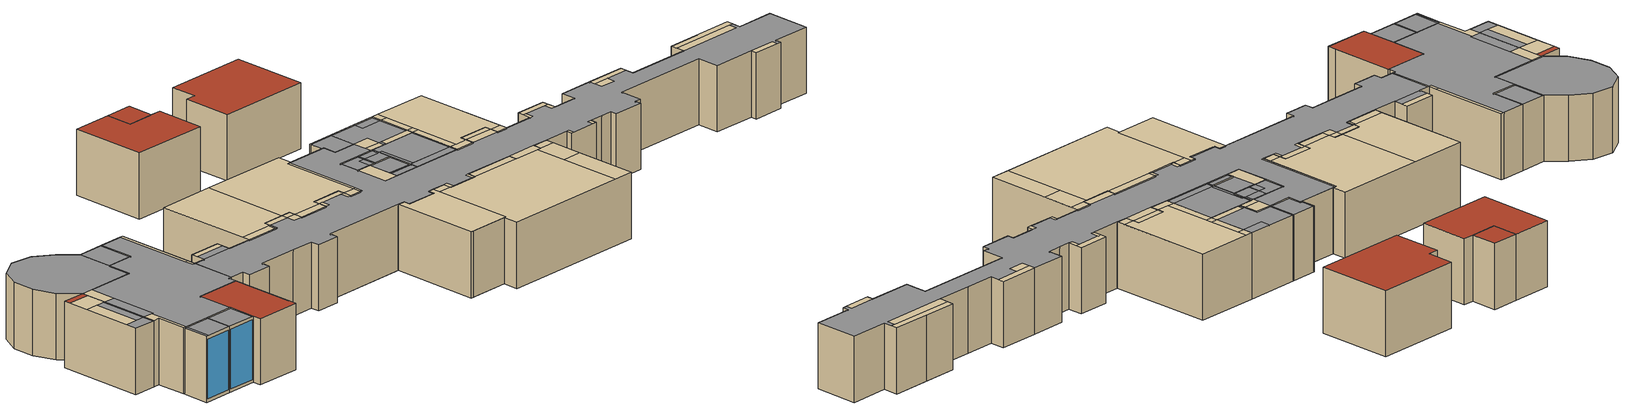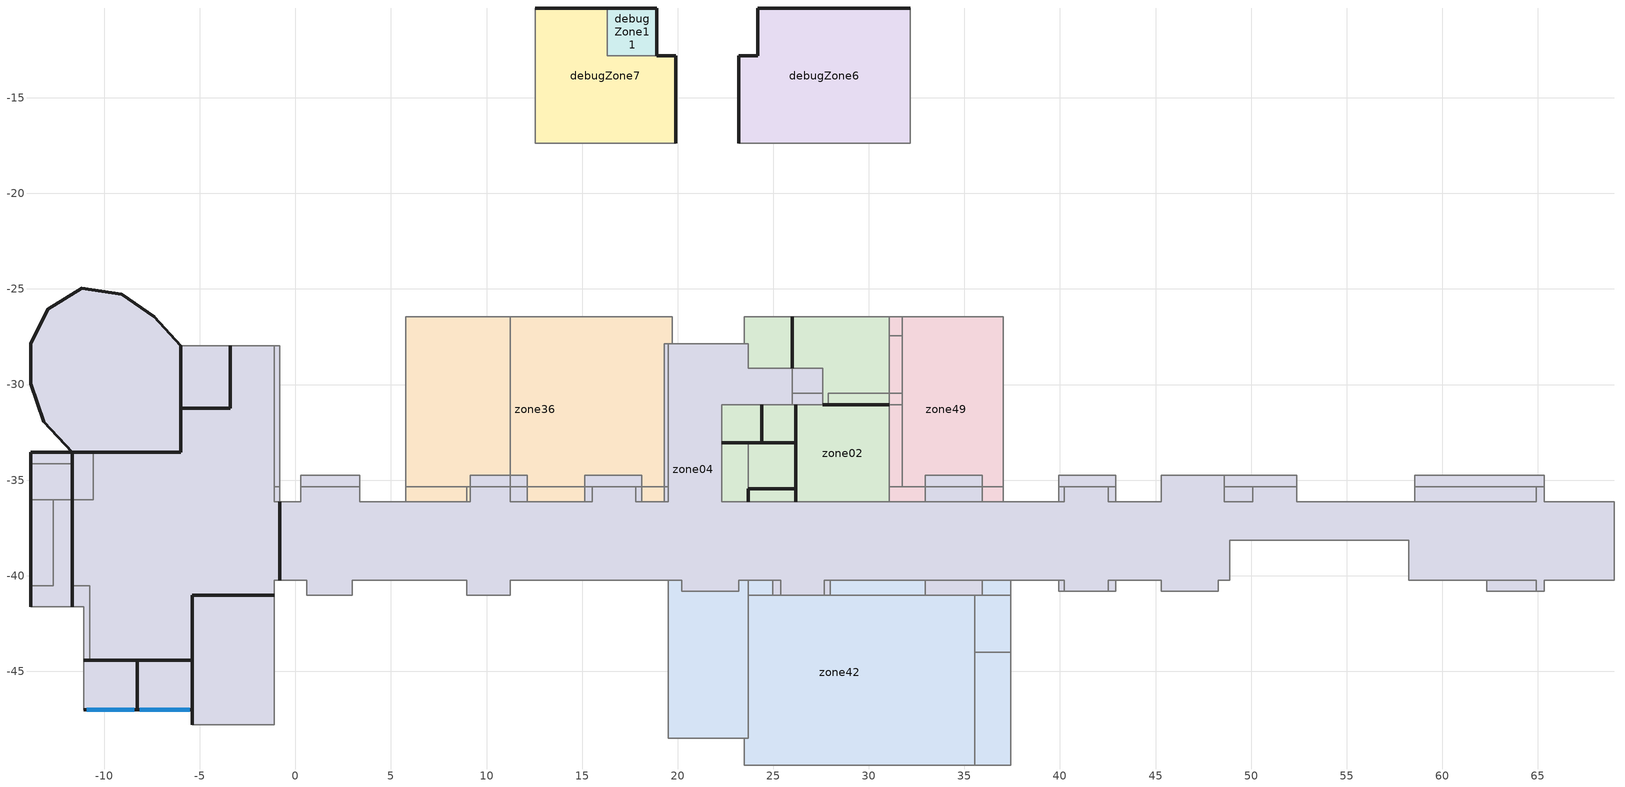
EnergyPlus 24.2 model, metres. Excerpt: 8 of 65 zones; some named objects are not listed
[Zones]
zone04
 floor to zone14 (Generic Interior Floor): -10.57,-36.04 -10.57,-40.53 -11.66,-40.53 -11.66,-36.04 z0.05; -1.11,-27.96 -1.11,-36.14 -0.81,-36.14 -0.81,-40.23 -1.11,-40.23 -1.11,-41.02 -5.39,-41.02 -5.39,-44.42 -10.77,-44.42 -10.77,-40.53 -10.57,-40.53 -10.57,-33.54 -5.99,-33.54 -5.99,-31.25 -3.4,-31.25 -3.4,-27.96 z0.05; -11.66,-36.04 -11.66,-40.53 -12.66,-40.53 -12.66,-36.04 z0.05; -8.28,-44.42 -8.28,-47.01 -10.77,-47.01 -10.77,-44.42 z0.05; -7.38,-26.46 -5.99,-27.96 -5.99,-33.54 -11.66,-33.54 -13.16,-31.95 -13.86,-29.95 -13.86,-27.86 -12.96,-26.06 -11.17,-24.96 -9.07,-25.26 z0.05; -3.4,-27.96 -3.4,-31.25 -5.99,-31.25 -5.99,-27.96 z0.05; 69.01,-36.14 69.01,-40.23 65.32,-40.23 65.32,-40.83 64.92,-40.83 64.92,-40.23 58.25,-40.23 58.25,-38.13 48.89,-38.13 48.89,-40.23 48.29,-40.23 48.29,-40.83 45.3,-40.83 45.3,-40.23 42.52,-40.23 42.52,-40.83 40.23,-40.83 40.23,-40.23 27.68,-40.23 27.68,-41.02 25.39,-41.02 25.39,-40.23 23.19,-40.23 23.19,-40.83 20.21,-40.83 20.21,-40.23 11.24,-40.23 11.24,-41.02 8.95,-41.02 8.95,-40.23 2.98,-40.23 2.98,-41.02 0.58,-41.02 0.58,-40.23 -0.81,-40.23 -0.81,-36.14 9.15,-36.14 9.15,-35.34 11.24,-35.34 11.24,-36.14 15.53,-36.14 15.53,-35.34 17.82,-35.34 17.82,-36.14 19.51,-36.14 19.51,-27.86 23.69,-27.86 23.69,-29.15 25.98,-29.15 25.98,-31.05 22.3,-31.05 22.3,-36.14 40.23,-36.14 40.23,-35.34 42.52,-35.34 42.52,-36.14 45.3,-36.14 45.3,-34.74 48.59,-34.74 48.59,-36.14 50.09,-36.14 50.09,-35.34 52.38,-35.34 52.38,-36.14 64.92,-36.14 64.92,-35.34 65.32,-35.34 65.32,-36.14 z0.05; 3.37,-35.34 3.37,-36.14 0.29,-36.14 0.29,-35.34 z0.05; -5.39,-44.42 -5.39,-47.01 -8.28,-47.01 -8.28,-44.42 z0.05
 floor ground (FL_POLIMI-LC_GroundFloor): -0.81,-27.96 -0.81,-40.23 -1.11,-40.23 -1.11,-41.02 -5.39,-41.02 -5.39,-44.42 -11.07,-44.42 -11.07,-41.62 -11.66,-41.62 -11.66,-33.54 -5.99,-33.54 -5.99,-31.25 -3.4,-31.25 -3.4,-27.96 z-5.95; -11.66,-33.54 -11.66,-41.62 -13.86,-41.62 -13.86,-33.54 z-5.95; -8.28,-44.42 -8.28,-47.01 -11.07,-47.01 -11.07,-44.42 z-5.95; -7.38,-26.46 -5.99,-27.96 -5.99,-33.54 -11.66,-33.54 -13.16,-31.95 -13.86,-29.95 -13.86,-27.86 -12.96,-26.06 -11.17,-24.96 -9.07,-25.26 z-5.95; -3.4,-27.96 -3.4,-31.25 -5.99,-31.25 -5.99,-27.96 z-5.95; 65.32,-34.74 65.32,-36.14 69.01,-36.14 69.01,-40.23 65.32,-40.23 65.32,-40.83 62.34,-40.83 62.34,-40.23 58.25,-40.23 58.25,-38.13 48.89,-38.13 48.89,-40.23 48.29,-40.23 48.29,-40.83 45.3,-40.83 45.3,-40.23 42.91,-40.23 42.91,-40.83 39.93,-40.83 39.93,-40.23 35.94,-40.23 35.94,-41.02 32.95,-41.02 32.95,-40.23 27.97,-40.23 27.97,-41.02 24.99,-41.02 24.99,-40.23 23.19,-40.23 23.19,-40.83 20.21,-40.83 20.21,-40.23 11.24,-40.23 11.24,-41.02 8.95,-41.02 8.95,-40.23 2.98,-40.23 2.98,-41.02 0.58,-41.02 0.58,-40.23 -0.81,-40.23 -0.81,-36.14 0.29,-36.14 0.29,-34.74 3.37,-34.74 3.37,-36.14 9.15,-36.14 9.15,-34.74 12.14,-34.74 12.14,-36.14 15.13,-36.14 15.13,-34.74 18.11,-34.74 18.11,-36.14 19.31,-36.14 19.31,-27.86 23.69,-27.86 23.69,-29.15 27.58,-29.15 27.58,-31.05 22.3,-31.05 22.3,-36.14 32.95,-36.14 32.95,-34.74 35.94,-34.74 35.94,-36.14 39.93,-36.14 39.93,-34.74 42.91,-34.74 42.91,-36.14 45.3,-36.14 45.3,-34.74 52.38,-34.74 52.38,-36.14 58.55,-36.14 58.55,-34.74 z-5.95; -1.11,-41.02 -1.11,-47.81 -5.39,-47.81 -5.39,-41.02 z-5.95; -5.39,-44.42 -5.39,-47.01 -8.28,-47.01 -8.28,-44.42 z-5.95
 floor to zone12-0 (Generic Interior Floor): -11.66,-40.53 -11.66,-41.62 -13.86,-41.62 -13.86,-40.53 z0.05; -10.77,-44.42 -10.77,-47.01 -11.07,-47.01 -11.07,-44.42 z0.05
 wall outside (WL_POLIMI-LC_IW02): -11.66,-33.54 -11.66,-41.62 / -0.81,-40.23 -0.81,-36.14 z-5.95:0.05
 wall outside (WL_POLIMI-LC_FC300-2): -11.07,-44.42 -8.28,-44.42 -5.39,-44.42 -5.39,-47.01 / -3.4,-27.96 -3.4,-31.25 -5.99,-31.25 -5.99,-27.96 / -8.28,-47.01 -8.28,-44.42 z-5.95:0.05
 wall outside (WL_POLIMI-LC_EW02): -5.99,-31.25 -5.99,-33.54 -11.66,-33.54 / -5.39,-44.42 -5.39,-41.02 -1.11,-41.02 / -11.07,-47.01 -8.28,-47.01 -5.39,-47.01 / -5.99,-27.96 -7.38,-26.46 -9.07,-25.26 -11.17,-24.96 -12.96,-26.06 -13.86,-27.86 -13.86,-29.95 -13.16,-31.95 -11.66,-33.54 z-5.95:0.05
 wall outside (WL_POLIMI-LC_EW03): -11.66,-33.54 -13.86,-33.54 -13.86,-41.62 z-5.95:0.05
 wall outside (WL_POLIMI-LC_FC300-3): -5.39,-47.01 -5.39,-47.81 z-5.95:0.05
 wall to zone12-0 (Generic Interior Floor): -11.66,-40.53 -11.66,-41.62 -11.07,-41.62 -11.07,-44.42 -10.77,-44.42 -10.77,-40.53 z0.05
 wall to zone12-1 (Generic Interior Floor): -11.66,-33.54 -11.66,-36.04 -10.57,-36.04 -10.57,-33.54 z0.05; -13.86,-34.14 -13.86,-36.04 -11.66,-36.04 -11.66,-34.14 z0.05
 wall to zone01 (WL_POLIMI-LC_IW02): -13.86,-41.62 -11.66,-41.62 -11.07,-41.62 -11.07,-44.42 z-5.95:0.05
 wall to zone00 (Generic Interior Wall): -1.21,-27.96 -3.4,-27.96 -5.99,-27.96 / 23.49,-27.86 19.71,-27.86 / -1.11,-47.81 -5.39,-47.81 z-5.95:0.05
 wall to zone43 (WL_POLIMI-LC_IW02): -0.81,-27.96 -1.21,-27.96 / -0.81,-27.96 -0.81,-36.14 / 5.76,-36.14 3.37,-36.14 3.37,-34.74 / 0.29,-34.74 0.29,-36.14 -0.81,-36.14 / 0.29,-34.74 3.37,-34.74 z-5.95:0.05
 wall to zone15 (Generic Interior Floor): -1.11,-27.96 -1.11,-35.34 -0.81,-35.34 -0.81,-27.96 z0.05; 9.15,-34.74 9.15,-35.34 11.24,-35.34 11.24,-34.74 z0.05; 0.29,-34.74 0.29,-35.34 3.37,-35.34 3.37,-34.74 z0.05
 wall to zone14 (Generic Interior Floor): -1.11,-35.34 -1.11,-36.14 -0.81,-36.14 -0.81,-35.34 z0.05; -13.86,-36.04 -13.86,-40.53 -12.66,-40.53 -12.66,-36.04 z0.05; 11.24,-35.34 11.24,-36.14 12.14,-36.14 12.14,-35.34 z0.05; 15.13,-35.34 15.13,-36.14 15.53,-36.14 15.53,-35.34 z0.05; 17.82,-35.34 17.82,-36.14 18.11,-36.14 18.11,-35.34 z0.05; 19.31,-35.34 19.31,-36.14 19.51,-36.14 19.51,-35.34 z0.05; 42.52,-35.34 42.52,-36.14 42.91,-36.14 42.91,-35.34 z0.05; 48.59,-35.34 48.59,-36.14 50.09,-36.14 50.09,-35.34 z0.05; 58.55,-35.34 58.55,-36.14 64.92,-36.14 64.92,-35.34 z0.05; 62.34,-40.23 62.34,-40.83 64.92,-40.83 64.92,-40.23 z0.05; 42.52,-40.23 42.52,-40.83 42.91,-40.83 42.91,-40.23 z0.05; 39.93,-40.23 39.93,-40.83 40.23,-40.83 40.23,-40.23 z0.05; 32.95,-40.23 32.95,-41.02 35.94,-41.02 35.94,-40.23 z0.05; 27.68,-40.23 27.68,-41.02 27.97,-41.02 27.97,-40.23 z0.05; 24.99,-40.23 24.99,-41.02 25.39,-41.02 25.39,-40.23 z0.05
 wall to zone44 (WL_POLIMI-LC_IW02): -1.11,-41.02 -1.11,-40.83 -1.11,-40.23 -0.81,-40.23 0.58,-40.23 0.58,-41.02 2.98,-41.02 2.98,-40.23 6.76,-40.23 / -1.11,-41.02 -1.11,-47.01 z-5.95:0.05
 wall to zone01 (WL_POLIMI-LC_FC300-2): -11.07,-47.01 -11.07,-44.42 z-5.95:0.05
 wall to zone36 (WL_POLIMI-LC_IW02): 19.31,-36.14 18.11,-36.14 18.11,-34.74 / 19.71,-27.86 19.31,-27.86 / 12.14,-34.74 9.15,-34.74 9.15,-36.14 5.76,-36.14 / 12.14,-34.74 12.14,-36.14 / 15.13,-34.74 15.13,-36.14 12.14,-36.14 / 15.13,-34.74 18.11,-34.74 / 19.31,-36.14 19.31,-27.86 z-5.95:0.05
 wall to zone35 (Generic Interior Floor): 15.13,-34.74 15.13,-35.34 18.11,-35.34 18.11,-34.74 z0.05; 19.31,-27.86 19.31,-35.34 19.51,-35.34 19.51,-27.86 z0.05; 11.24,-34.74 11.24,-35.34 12.14,-35.34 12.14,-34.74 z0.05
 wall to zone02 (WL_POLIMI-LC_IW04): 23.69,-36.14 22.3,-36.14 22.3,-33.04 22.3,-31.05 24.39,-31.05 26.18,-31.05 / 31.06,-36.14 26.18,-36.14 / 27.58,-31.05 27.58,-29.15 25.98,-29.15 23.69,-29.15 23.69,-27.86 23.49,-27.86 / 27.58,-31.05 26.18,-31.05 z-5.95:0.05
 wall to zone13 (FL_POLIMI-LC_InternalFloor_IH-IH_Toilet): 25.98,-29.15 25.98,-30.45 27.58,-30.45 27.58,-29.15 z0.05; 25.98,-30.45 25.98,-31.05 27.58,-31.05 27.58,-30.45 z0.05
 wall to zone02 (WL_POLIMI-LC_IW03): 26.18,-36.14 23.69,-36.14 z-5.95:0.05
 wall to zone49 (WL_POLIMI-LC_IW02): 37.04,-36.14 35.94,-36.14 35.94,-34.74 / 32.95,-34.74 32.95,-36.14 31.06,-36.14 / 32.95,-34.74 35.94,-34.74 z-5.95:0.05
 wall to zone13 (Generic Interior Floor): 32.95,-35.34 32.95,-36.14 35.94,-36.14 35.94,-35.34 z0.05; 39.93,-35.34 39.93,-36.14 40.23,-36.14 40.23,-35.34 z0.05
 wall to zone50 (WL_POLIMI-LC_IW02): 44.01,-36.14 42.91,-36.14 42.91,-34.74 / 39.93,-34.74 39.93,-36.14 37.04,-36.14 / 39.93,-34.74 42.91,-34.74 z-5.95:0.05
 wall to zone34 (Generic Interior Floor): 39.93,-34.74 39.93,-35.34 42.91,-35.34 42.91,-34.74 z0.05; 32.95,-34.74 32.95,-35.34 35.94,-35.34 35.94,-34.74 z0.05
 wall to zone37 (WL_POLIMI-LC_IW02): 48.59,-34.74 45.3,-34.74 45.3,-36.14 44.01,-36.14 z-5.95:0.05
 wall to zone33 (Generic Interior Floor): 48.59,-34.74 48.59,-35.34 52.38,-35.34 52.38,-34.74 z0.05; 58.55,-34.74 58.55,-35.34 65.32,-35.34 65.32,-34.74 z0.05
 wall to zone16 (WL_POLIMI-LC_IW02): 55.16,-36.14 52.38,-36.14 52.38,-34.74 z-5.95:0.05
 wall to zone17 (WL_POLIMI-LC_IW02): 58.55,-34.74 58.55,-36.14 55.16,-36.14 / 58.55,-34.74 61.74,-34.74 z-5.95:0.05
 wall to zone38 (WL_POLIMI-LC_IW02): 69.01,-36.14 65.32,-36.14 65.32,-34.74 61.74,-34.74 z-5.95:0.05
 wall to zone00 (WL_POLIMI-LC_EW05): 69.01,-40.23 69.01,-36.14 z-5.95:0.05
 wall to zone39 (WL_POLIMI-LC_IW02): 62.34,-40.83 65.32,-40.83 65.32,-40.23 69.01,-40.23 / 48.29,-40.83 48.29,-40.23 48.89,-40.23 48.89,-38.13 58.25,-38.13 58.25,-40.23 62.34,-40.23 / 62.34,-40.83 62.34,-40.23 z-5.95:0.05
 wall to zone40 (WL_POLIMI-LC_IW02): 44.21,-40.23 45.3,-40.23 45.3,-40.83 48.29,-40.83 z-5.95:0.05
 wall to zone41 (WL_POLIMI-LC_IW02): 42.91,-40.23 44.21,-40.23 / 39.93,-40.83 42.91,-40.83 / 37.44,-40.23 39.93,-40.23 / 42.91,-40.23 42.91,-40.83 / 39.93,-40.83 39.93,-40.23 z-5.95:0.05
 wall to zone42 (WL_POLIMI-LC_IW02): 27.97,-40.23 32.95,-40.23 32.95,-41.02 / 24.99,-41.02 27.97,-41.02 / 19.51,-40.23 20.21,-40.23 20.21,-40.83 23.19,-40.83 23.19,-40.23 24.99,-40.23 / 35.94,-41.02 35.94,-40.23 37.44,-40.23 / 35.94,-41.02 32.95,-41.02 / 27.97,-40.23 27.97,-41.02 / 24.99,-41.02 24.99,-40.23 z-5.95:0.05
 wall to zone18 (WL_POLIMI-LC_IW02): 6.76,-40.23 8.95,-40.23 8.95,-41.02 11.24,-41.02 11.24,-40.23 19.51,-40.23 z-5.95:0.05
 wall to zone19 (WL_POLIMI-LC_IW02): 48.59,-34.74 52.38,-34.74 z-5.95:0.05
 wall to zone20 (WL_POLIMI-LC_IW02): -1.11,-47.81 -1.11,-47.01 z-5.95:0.05
 window (curtainWallWindowConstruction_U0.9_SHGC0.67_VT0.8): -10.93,-47.01 -8.42,-47.01 / -8.13,-47.01 -5.54,-47.01 z-5.65:-0.25
 roof outside (RF_POLIMI-LC_IH-E): -13.86,-33.54 -13.86,-34.14 -11.66,-34.14 -11.66,-33.54 z0.05; -5.39,-41.02 -5.39,-47.81 -1.11,-47.81 -1.11,-41.02 z0.05
zone36
 floor ground (FL_POLIMI-LC_GroundFloor): 19.71,-26.46 19.71,-27.86 19.31,-27.86 19.31,-36.14 18.11,-36.14 18.11,-34.74 15.13,-34.74 15.13,-36.14 12.14,-36.14 12.14,-34.74 9.15,-34.74 9.15,-36.14 5.76,-36.14 5.76,-26.46 z-5.95
 wall to zone35 (Generic Interior Floor): 11.24,-26.46 11.24,-34.74 12.14,-34.74 12.14,-35.34 15.13,-35.34 15.13,-34.74 18.11,-34.74 18.11,-35.34 19.31,-35.34 19.31,-27.86 19.71,-27.86 19.71,-26.46 z0.05
 wall to zone14 (Generic Interior Floor): 18.11,-35.34 18.11,-36.14 19.31,-36.14 19.31,-35.34 z0.05; 12.14,-35.34 12.14,-36.14 15.13,-36.14 15.13,-35.34 z0.05; 8.95,-35.34 8.95,-36.14 9.15,-36.14 9.15,-35.34 z0.05; 5.76,-35.34 5.76,-36.14 8.95,-36.14 8.95,-35.34 z0.05
 wall to zone15 (Generic Interior Floor): 5.76,-26.46 5.76,-35.34 9.15,-35.34 9.15,-34.74 11.24,-34.74 11.24,-26.46 z0.05
 wall to zone00 (Generic Interior Wall): 19.71,-27.86 19.71,-26.46 5.76,-26.46 z-5.95:0.05
 wall to zone43 (WL_POLIMI-LC_IW02): 5.76,-26.46 5.76,-36.14 z-5.95:0.05
zone02
 floor to zone14 (FL_POLIMI-LC_InternalFloor_IH-IH_Toilet): 25.98,-31.05 25.98,-31.85 24.39,-31.85 24.39,-31.05 z0.05; 24.39,-31.05 24.39,-31.85 23.69,-31.85 23.69,-33.04 22.3,-33.04 22.3,-31.05 z0.05
 floor to zone13 (FL_POLIMI-LC_InternalFloor_IH-IH_Toilet): 26.18,-31.05 26.18,-31.85 25.98,-31.85 25.98,-31.05 z0.05; 26.18,-31.85 26.18,-33.04 24.39,-33.04 24.39,-31.85 z0.05; 24.39,-31.85 24.39,-33.04 23.69,-33.04 23.69,-31.85 z0.05; 26.18,-35.34 26.18,-35.44 23.69,-35.44 23.69,-35.34 z0.05; 26.18,-33.04 26.18,-35.34 23.69,-35.34 23.69,-33.04 z0.05; 31.06,-35.34 31.06,-36.14 26.18,-36.14 26.18,-35.34 z0.05; 26.48,-31.85 26.48,-35.34 26.18,-35.34 26.18,-31.85 z0.05; 31.06,-31.05 31.06,-35.34 26.48,-35.34 26.48,-31.85 26.18,-31.85 26.18,-31.05 z0.05; 31.06,-26.46 31.06,-27.46 28.87,-27.46 28.87,-26.46 z0.05; 31.06,-27.46 31.06,-30.45 27.58,-30.45 27.58,-29.15 25.98,-29.15 25.98,-26.46 28.87,-26.46 28.87,-27.46 z0.05; 27.88,-30.45 27.88,-31.05 27.58,-31.05 27.58,-30.45 z0.05; 25.98,-26.46 25.98,-29.15 23.69,-29.15 23.69,-27.86 23.49,-27.86 23.49,-26.46 z0.05
 floor ground (FL_POLIMI-LC_GroundFloor): 26.18,-31.05 26.18,-33.04 24.39,-33.04 24.39,-31.05 z-5.95; 24.39,-31.05 24.39,-33.04 22.3,-33.04 22.3,-31.05 z-5.95; 26.18,-33.04 26.18,-35.44 23.69,-35.44 23.69,-36.14 22.3,-36.14 22.3,-33.04 z-5.95; 31.06,-31.05 31.06,-36.14 26.18,-36.14 26.18,-31.05 z-5.95; 26.18,-35.44 26.18,-36.14 23.69,-36.14 23.69,-35.44 z-5.95; 31.06,-26.46 31.06,-31.05 27.58,-31.05 27.58,-29.15 25.98,-29.15 25.98,-26.46 z-5.95; 25.98,-26.46 25.98,-29.15 23.69,-29.15 23.69,-27.86 23.49,-27.86 23.49,-26.46 z-5.95
 floor to zone13 (Generic Interior Floor): 26.18,-35.44 26.18,-36.14 23.69,-36.14 23.69,-35.44 z0.05
 wall outside (WL_POLIMI-LC_IW05_Toilet): 24.39,-31.05 24.39,-33.04 26.18,-33.04 26.18,-31.05 / 22.3,-33.04 24.39,-33.04 / 26.18,-33.04 26.18,-35.44 / 31.06,-31.05 27.58,-31.05 / 25.98,-29.15 25.98,-26.46 z-5.95:0.05
 wall outside (WL_POLIMI-LC_IW06_Toilet): 23.69,-36.14 23.69,-35.44 / 26.18,-36.14 26.18,-35.44 23.69,-35.44 z-5.95:0.05
 wall to zone14 (FL_POLIMI-LC_InternalFloor_IH-IH_Toilet): 22.3,-33.04 22.3,-36.14 23.69,-36.14 23.69,-33.04 z0.05
 wall to zone49 (WL_POLIMI-LC_IW04): 31.06,-36.14 31.06,-31.05 / 31.06,-26.46 31.06,-31.05 z-5.95:0.05
 wall to zone00 (Generic Interior Wall): 23.49,-27.86 23.49,-26.46 25.98,-26.46 31.06,-26.46 z-5.95:0.05
 wall to zone13 (FL_POLIMI-LC_InternalFloor_IH-IH_Toilet): 27.88,-30.45 27.88,-31.05 31.06,-31.05 31.06,-30.45 z0.05
zone42
 floor ground (FL_POLIMI-LC_GroundFloor): 37.44,-40.23 37.44,-49.9 23.49,-49.9 23.49,-48.51 19.51,-48.51 19.51,-40.23 20.21,-40.23 20.21,-40.83 23.19,-40.83 23.19,-40.23 24.99,-40.23 24.99,-41.02 27.97,-41.02 27.97,-40.23 32.95,-40.23 32.95,-41.02 35.94,-41.02 35.94,-40.23 z-5.95
 wall to zone14 (Generic Interior Floor): 19.51,-40.23 19.51,-48.51 23.69,-48.51 23.69,-40.23 23.19,-40.23 23.19,-40.83 20.21,-40.83 20.21,-40.23 z0.05; 23.69,-40.23 23.69,-41.02 24.99,-41.02 24.99,-40.23 z0.05; 27.97,-40.23 27.97,-41.02 32.95,-41.02 32.95,-40.23 z0.05; 35.94,-40.23 35.94,-41.02 37.44,-41.02 37.44,-40.23 z0.05
 wall to zone28 (Generic Interior Floor): 23.69,-41.02 23.69,-48.51 23.49,-48.51 23.49,-49.9 35.54,-49.9 35.54,-41.02 z0.05
 wall to zone18 (WL_POLIMI-LC_IW02): 19.51,-40.23 19.51,-48.51 19.71,-48.51 z-5.95:0.05
 wall to zone00 (Generic Interior Wall): 19.71,-48.51 23.49,-48.51 23.49,-49.9 37.44,-49.9 z-5.95:0.05
 wall to zone12-2 (Generic Interior Floor): 35.54,-41.02 35.54,-44.02 37.44,-44.02 37.44,-41.02 z0.05
 wall to zone30 (Generic Interior Floor): 35.54,-44.02 35.54,-49.9 37.44,-49.9 37.44,-44.02 z0.05
 wall to zone41 (WL_POLIMI-LC_IW02): 37.44,-49.9 37.44,-40.23 z-5.95:0.05
zone49
 floor ground (FL_POLIMI-LC_GroundFloor): 37.04,-26.46 37.04,-36.14 35.94,-36.14 35.94,-34.74 32.95,-34.74 32.95,-36.14 31.06,-36.14 31.06,-26.46 z-5.95
 wall to zone34 (Generic Interior Floor): 31.76,-26.46 31.76,-35.34 32.95,-35.34 32.95,-34.74 35.94,-34.74 35.94,-35.34 37.04,-35.34 37.04,-26.46 z0.05
 wall to zone13 (Generic Interior Floor): 31.06,-35.34 31.06,-36.14 32.95,-36.14 32.95,-35.34 z0.05; 31.06,-30.45 31.06,-31.05 31.76,-31.05 31.76,-30.45 z0.05; 31.06,-26.46 31.06,-27.46 31.76,-27.46 31.76,-26.46 z0.05; 35.94,-35.34 35.94,-36.14 37.04,-36.14 37.04,-35.34 z0.05
 wall to zone13 (FL_POLIMI-LC_InternalFloor_IH-IH_Toilet): 31.06,-31.05 31.06,-35.34 31.76,-35.34 31.76,-31.05 z0.05; 31.06,-27.46 31.06,-30.45 31.76,-30.45 31.76,-27.46 z0.05
 wall to zone00 (Generic Interior Wall): 37.04,-26.46 31.06,-26.46 z-5.95:0.05
 wall to zone50 (WL_POLIMI-LC_IW02): 37.04,-36.14 37.04,-26.46 z-5.95:0.05
debugZone6
 floor ground (FL_POLIMI-LC_GroundFloor): 32.16,-10.3 32.16,-17.38 23.19,-17.38 23.19,-12.79 24.19,-12.79 24.19,-10.3 z-5.95
 wall outside (WL_POLIMI-LC_FC300-2): 24.19,-10.3 24.19,-12.79 23.19,-12.79 23.19,-17.38 z-5.95:0.05
 wall to zone00 (Generic Interior Wall): 23.19,-17.38 32.16,-17.38 z-5.95:0.05
 wall to debugZone5 (WL_POLIMI-LC_IW02): 32.16,-17.38 32.16,-10.3 z-5.95:0.05
 wall ground (WL_POLIMI-LC_FC300-2): 32.16,-10.3 24.19,-10.3 z-5.95:0.05
 roof outside (RF_POLIMI-LC_IH-E): 24.19,-10.3 24.19,-12.79 23.19,-12.79 23.19,-17.38 32.16,-17.38 32.16,-10.3 z0.05
debugZone7
 floor ground (FL_POLIMI-LC_GroundFloor): 19.91,-12.79 19.91,-17.38 12.54,-17.38 12.54,-10.3 16.32,-10.3 16.32,-12.79 z-5.95
 wall outside (WL_POLIMI-LC_FC300-2): 19.91,-17.38 19.91,-12.79 18.91,-12.79 z-5.95:0.05
 wall to zone00 (Generic Interior Wall): 12.54,-17.38 19.91,-17.38 z-5.95:0.05
 wall to debugZone8 (WL_POLIMI-LC_IW02): 12.54,-10.3 12.54,-17.38 z-5.95:0.05
 wall ground (WL_POLIMI-LC_FC300-2): 16.32,-10.3 12.54,-10.3 z-5.95:0.05
 wall to debugZone11 (WL_POLIMI-LC_IW02): 18.91,-12.79 16.32,-12.79 16.32,-10.3 z-5.95:0.05
 roof outside (RF_POLIMI-LC_IH-E): 12.54,-10.3 12.54,-17.38 19.91,-17.38 19.91,-12.79 16.32,-12.79 16.32,-10.3 z0.05
debugZone11
 floor ground (FL_POLIMI-LC_GroundFloor): 18.91,-10.3 18.91,-12.79 16.32,-12.79 16.32,-10.3 z-5.95
 wall outside (WL_POLIMI-LC_FC300-2): 18.91,-12.79 18.91,-10.3 16.32,-10.3 z-5.95:0.05
 roof outside (RF_POLIMI-LC_IH-E): 16.32,-10.3 16.32,-12.79 18.91,-12.79 18.91,-10.3 z0.05
[Building]
building09: North Axis=45; Terrain=City; Solar Distribution=FullExterior
[SizingPeriod:DesignDay] Day of Month=21; DryBulb Temperature Range Modifier Type=DefaultMultipliers; Barometric Pressure=75958; Wind Direction=0; Rain Indicator=No; Snow Indicator=No; Daylight Saving Time Indicator=No; Solar Model Indicator=ASHRAEClearSky
Name | Month | Day Type | Maximum DryBulb Temperature | Daily DryBulb Temperature Range | Humidity Condition Type | Wetbulb or DewPoint at Maximum DryBulb | Wind Speed | Sky Clearness
Grigna.Settentrion Ann Htg 99.6% Condns DB | 3 | WinterDesignDay | -12.1 | 0 | Wetbulb | -12.1 | 6.71 | 0
Grigna.Settentrion Ann Clg .4% Condns DP=>MDB | 8 | SummerDesignDay | 25.8 | 9 | Dewpoint | 17.7 | 3.35 | 1
[Site:WaterMainsTemperature]
Calculation Method=Correlation; Annual Average Outdoor Air Temperature=6.85; Maximum Difference In Monthly Average Outdoor Air Temperatures=4
[Material] Thermal Absorptance=0.9
Name | Roughness | Thickness | Conductivity | Density | Specific Heat | Solar Absorptance | Visible Absorptance
Generic Gypsum Board | MediumSmooth | 0.0127 | 0.16 | 800 | 1090 | 0.5 | 0.5
Generic Ceiling Air Gap | Smooth | 0.1 | 0.556 | 1.28 | 1000 | 0.7 | 0.7
Generic Acoustic Tile | MediumSmooth | 0.02 | 0.06 | 368 | 590 | 0.2 | 0.2
Generic LW Concrete | MediumRough | 0.1 | 0.53 | 1280 | 840 | 0.8 | 0.8
Generic Wall Air Gap | Smooth | 0.1 | 0.667 | 1.28 | 1000 | 0.7 | 0.7
[MATERIAL] Roughness=MediumRough; Solar Absorptance=0.7; Visible Absorptance=0.7
Name | Thickness | Conductivity | Density | Specific Heat | Thermal Absorptance
dtu_MT_POLIMI_Camera d'aria debolmente ventilata-0.26 | 0.26 | 1 | 1 | 1004 | 0.7
dtu_MT_POLIMI_Isolante morbido-0.1 | 0.1 | 0.04 | 80 | 1028 | 0.95
dtu_MT__POLIMI_Intonaco interno-0.01; dtu_MT_POLIMI_Intonaco gesso puro-0.01 | 0.01 | 0.35 | 1200 | 999 | 0.9
dtu_MT_POLIMI_Piastrelle-0.015 | 0.015 | 1.3 | 2300 | 839 | 0.9
dtu_MT_POLIMI_Piastrelle-0.01 | 0.01 | 1.3 | 2300 | 839 | 0.9
dtu_MT_POLIMI_CLS-0.05 | 0.05 | 1.046 | 2300 | 657 | 0.95
dtu_MT_Solaio laterocemento-0.15 | 0.15 | 0.66 | 1100 | 839 | 0.95
dtu_MT_POLIMI_Membrana impermeabilizzante-0.005 | 0.005 | 0.23 | 1100 | 1000 | 0.95
dtu_MT_POLIMI_Massetto-0.08; dtu_MT_POLIMI_Ghiaia-0.08 | 0.08 | 1.2 | 1700 | 1000 | 0.95
dtu_MT_POLIMI_Isolante morbido-0.04 | 0.04 | 0.04 | 80 | 1028 | 0.95
dtu_MT_POLIMI_CLS-0.425 | 0.425 | 1.046 | 2300 | 657 | 0.95
dtu_MT_Massetto-0.15 | 0.15 | 1.2 | 1700 | 1000 | 0.95
dtu_MT_POLIMI_Pannello in alluminio-0.005 | 0.005 | 220 | 2700 | 896 | 0.2
dtu_MT_POLIMI_Massetto-0.12 | 0.12 | 1.2 | 1700 | 1000 | 0.95
dtu_MT_POLIMI_Camera d'aria fortemente ventilata-0.425 | 0.425 | 0.285 | 1 | 1004 | 0.7
dtu_MT_POLIMI_CLS-0.25 | 0.25 | 1.046 | 2300 | 657 | 0.95
dtu_MT_POLIMI_Pavimento industriale-0.06 | 0.06 | 1.046 | 2300 | 657 | 0.95
dtu_MT_POLIMI_Camera d'aria fortemente ventilata-0.35 | 0.35 | 0.285 | 1 | 1004 | 0.7
dtu_MT_POLIMI_Camera d'aria debolmente ventilata-0.265 | 0.265 | 1 | 1 | 1004 | 0.7
dtu_MT_POLIMI_Isolante rigido-0.1 | 0.1 | 0.04 | 30 | 1452 | 0.95
dtu_MT__POLIMI_Intonaco interno-0.015 | 0.015 | 0.35 | 1200 | 999 | 0.9
dtu_MT_POLIMI_Isolante rigido-0.06 | 0.06 | 0.04 | 30 | 1452 | 0.95
dtu_MT_POLIMI_Camera d'aria non ventilata-0.065 | 0.065 | 1 | 1 | 1003 | 0.7
dtu_MT_POLIMI_Camera d'aria fortemente ventilata-0.035 | 0.035 | 0.285 | 1 | 1004 | 0.7
Calcestruzzo- gettato in opera-0.26 | 0.26 | 1.046 | 2300 | 657 | 0.95
dtu_MT__POLIMI_Intonaco interno-0.02 | 0.02 | 0.35 | 1200 | 999 | 0.9
dtu_MT_POLIMI_Camera d'aria debolmente ventilata-0.15 | 0.15 | 1 | 1 | 1004 | 0.7
dtu_MT_POLIMI_Isolante rigido-0.08 | 0.08 | 0.04 | 30 | 1452 | 0.95
dtu_MT_POLIMI_Magrone-0.1 | 0.1 | 1.046 | 2300 | 657 | 0.95
dtu_MT_POLIMI_Gypsum Board-0.025 | 0.025 | 0.21 | 900 | 1000 | 0.9
dtu_MT_Ghiaia-0.2 | 0.2 | 1.2 | 1700 | 1000 | 0.95
dtu_MT_POLIMI_Isolante morbido-0.065 | 0.065 | 0.04 | 80 | 1028 | 0.95
[WINDOWMATERIAL:SIMPLEGLAZINGSYSTEM]
curtainWallWindowConstruction_U0.9_SHGC0.67_VT0.8 Material: UFactor=0.9; Solar Heat Gain Coefficient=0.67; Visible Transmittance=0.8
[Construction]
Generic Interior Floor: Generic Acoustic Tile, Generic Ceiling Air Gap, Generic LW Concrete
Generic Interior Wall: Generic Gypsum Board, Generic Wall Air Gap, Generic Gypsum Board
[CONSTRUCTION]
WL_POLIMI-LC_EW03: dtu_MT_POLIMI_Pannello in alluminio-0.005, dtu_MT_POLIMI_Camera d'aria fortemente ventilata-0.035, dtu_MT_POLIMI_Isolante rigido-0.1, dtu_MT_POLIMI_Membrana impermeabilizzante-0.005, dtu_MT_POLIMI_Camera d'aria debolmente ventilata-0.265, dtu_MT_POLIMI_CLS-0.425, dtu_MT_POLIMI_Isolante morbido-0.065, dtu_MT_POLIMI_Gypsum Board-0.025, dtu_MT__POLIMI_Intonaco interno-0.01
WL_POLIMI-LC_EW05: dtu_MT_POLIMI_Pannello in alluminio-0.005, dtu_MT_POLIMI_Camera d'aria fortemente ventilata-0.035, dtu_MT_POLIMI_Isolante rigido-0.1, dtu_MT_POLIMI_Membrana impermeabilizzante-0.005, dtu_MT_POLIMI_Camera d'aria debolmente ventilata-0.265, dtu_MT_POLIMI_Camera d'aria fortemente ventilata-0.425, dtu_MT_POLIMI_Isolante morbido-0.065, dtu_MT_POLIMI_Gypsum Board-0.025, dtu_MT__POLIMI_Intonaco interno-0.01
WL_POLIMI-LC_EW02: dtu_MT_POLIMI_Pannello in alluminio-0.005, dtu_MT_POLIMI_Camera d'aria fortemente ventilata-0.035, dtu_MT_POLIMI_Isolante rigido-0.1, dtu_MT_POLIMI_Membrana impermeabilizzante-0.005, dtu_MT_POLIMI_Camera d'aria debolmente ventilata-0.26, dtu_MT_POLIMI_Isolante morbido-0.065, dtu_MT_POLIMI_Gypsum Board-0.025, dtu_MT__POLIMI_Intonaco interno-0.01
WL_POLIMI-LC_FC300-2: dtu_MT__POLIMI_Intonaco interno-0.015, Calcestruzzo- gettato in opera-0.26, dtu_MT_POLIMI_Isolante morbido-0.065, dtu_MT_POLIMI_Gypsum Board-0.025, dtu_MT__POLIMI_Intonaco interno-0.01
WL_POLIMI-LC_FC300-3: dtu_MT__POLIMI_Intonaco interno-0.015, dtu_MT_POLIMI_Gypsum Board-0.025, dtu_MT_POLIMI_Isolante morbido-0.1, dtu_MT_POLIMI_Camera d'aria debolmente ventilata-0.15, Calcestruzzo- gettato in opera-0.26, dtu_MT_POLIMI_Isolante morbido-0.065, dtu_MT_POLIMI_Gypsum Board-0.025, dtu_MT__POLIMI_Intonaco interno-0.01
WL_POLIMI-LC_IW02: dtu_MT__POLIMI_Intonaco interno-0.01, dtu_MT_POLIMI_Gypsum Board-0.025, dtu_MT_POLIMI_Isolante morbido-0.04, dtu_MT_POLIMI_Camera d'aria non ventilata-0.065, dtu_MT_POLIMI_Isolante morbido-0.04, dtu_MT_POLIMI_Gypsum Board-0.025, dtu_MT_POLIMI_Intonaco gesso puro-0.01
WL_POLIMI-LC_IW03: dtu_MT__POLIMI_Intonaco interno-0.01, dtu_MT_POLIMI_Gypsum Board-0.025, dtu_MT_POLIMI_Isolante morbido-0.065
WL_POLIMI-LC_IW04: dtu_MT__POLIMI_Intonaco interno-0.01, dtu_MT_POLIMI_Gypsum Board-0.025, dtu_MT_POLIMI_Isolante morbido-0.04, dtu_MT_POLIMI_Camera d'aria non ventilata-0.065, dtu_MT_POLIMI_Isolante morbido-0.04, dtu_MT_POLIMI_Gypsum Board-0.025, dtu_MT_POLIMI_Intonaco gesso puro-0.01, dtu_MT_POLIMI_Piastrelle-0.015
WL_POLIMI-LC_IW05_Toilet: dtu_MT_POLIMI_Piastrelle-0.015, dtu_MT__POLIMI_Intonaco interno-0.01, dtu_MT_POLIMI_Gypsum Board-0.025, dtu_MT_POLIMI_Isolante morbido-0.04, dtu_MT_POLIMI_Camera d'aria non ventilata-0.065, dtu_MT_POLIMI_Isolante morbido-0.04, dtu_MT_POLIMI_Gypsum Board-0.025, dtu_MT_POLIMI_Intonaco gesso puro-0.01, dtu_MT_POLIMI_Piastrelle-0.015
WL_POLIMI-LC_IW06_Toilet: dtu_MT_POLIMI_Camera d'aria non ventilata-0.065, dtu_MT_POLIMI_Isolante morbido-0.04, dtu_MT_POLIMI_Gypsum Board-0.025, dtu_MT_POLIMI_Intonaco gesso puro-0.01, dtu_MT_POLIMI_Piastrelle-0.015
FL_POLIMI-LC_GroundFloor: dtu_MT_POLIMI_Pavimento industriale-0.06, dtu_MT_POLIMI_Massetto-0.08, dtu_MT_POLIMI_Isolante rigido-0.06, dtu_MT_POLIMI_CLS-0.05, dtu_MT_POLIMI_Camera d'aria fortemente ventilata-0.35, dtu_MT_POLIMI_Magrone-0.1, dtu_MT_Ghiaia-0.2
FL_POLIMI-LC_InternalFloor_IH-IH_Toilet: dtu_MT_POLIMI_Piastrelle-0.01, dtu_MT_Massetto-0.15, dtu_MT_POLIMI_Isolante rigido-0.1, dtu_MT_Solaio laterocemento-0.15, dtu_MT__POLIMI_Intonaco interno-0.02
RF_POLIMI-LC_IH-E: dtu_MT_POLIMI_Ghiaia-0.08, dtu_MT_POLIMI_Massetto-0.12, dtu_MT_POLIMI_Isolante rigido-0.08, dtu_MT_POLIMI_CLS-0.25
curtainWallWindowConstruction_U0.9_SHGC0.67_VT0.8: curtainWallWindowConstruction_U0.9_SHGC0.67_VT0.8 Material
[Zone] Multiplier=1; Ceiling Height=6
Name | Volume | Floor Area
zone04 | 5877.22 | 1182.15
zone36 | 739.661 | 246.554
zone02 | 269.285 | 142.651
zone42 | 968.093 | 322.698
zone49 | 321.903 | 107.301
debugZone6 | 366.015 | 61.0026
debugZone7 | 259.549 | 43.2582
debugZone11 | 38.7476 | 6.45793
[People] Number of People Schedule=OccSch_Unoccupied; Number of People Calculation Method=People/Area; Fraction Radiant=0.3; Sensible Heat Fraction=autocalculate; Activity Level Schedule=Seated Adult Activity
Name | Zone or ZoneList or Space or SpaceList | People per Floor Area
Generic Office People..zone04 | zone04 | 0
Generic Office People..zone36 | zone36 | 0.3
Generic Office People..zone02 | zone02 | 0
Generic Office People..zone42 | zone42 | 0.3
Generic Office People..zone49 | zone49 | 0.3
Generic Office People..debugZone6 | debugZone6 | 0.3
Generic Office People..debugZone7 | debugZone7 | 0.3
Generic Office People..debugZone11 | debugZone11 | 0
[Lights] Design Level Calculation Method=Watts/Area; Lighting Level=300; Watts per Floor Area=6; Return Air Fraction=0; Fraction Radiant=0.7; Fraction Visible=0.2
Name | Zone or ZoneList or Space or SpaceList | Schedule
Generic Office Lighting..zone04 | zone04 | AlwaysOff
Generic Office Lighting..zone36 | zone36 | LghSch_Costant
Generic Office Lighting..zone02 | zone02 | LghSch_Costant
Generic Office Lighting..zone42 | zone42 | LghSch_Costant
Generic Office Lighting..zone49 | zone49 | LghSch_Costant
Generic Office Lighting..debugZone6 | debugZone6 | LghSch_Costant
Generic Office Lighting..debugZone7 | debugZone7 | LghSch_Costant
Generic Office Lighting..debugZone11 | debugZone11 | LghSch_Costant
[ElectricEquipment] Design Level Calculation Method=Watts/Area; Fraction Latent=0; Fraction Radiant=0.5; Fraction Lost=0
Name | Zone or ZoneList or Space or SpaceList | Schedule | Watts per Floor Area
Generic Office Equipment..zone04 | zone04 | AlwaysOff | 0
Generic Office Equipment..zone36 | zone36 | EqpSch_Costant | 2
Generic Office Equipment..zone02 | zone02 | EqpSch_Costant | 2
Generic Office Equipment..zone42 | zone42 | EqpSch_Costant | 2
Generic Office Equipment..zone49 | zone49 | EqpSch_Costant | 2
Generic Office Equipment..debugZone6 | debugZone6 | EqpSch_Costant | 2
Generic Office Equipment..debugZone7 | debugZone7 | EqpSch_Costant | 2
Generic Office Equipment..debugZone11 | debugZone11 | EqpSch_Costant | 2
[ZoneInfiltration:DesignFlowRate] Schedule=Generic Office Infiltration; Design Flow Rate Calculation Method=Flow/ExteriorArea; Flow Rate per Exterior Surface Area=0.0001; Constant Term Coefficient=1; Temperature Term Coefficient=0; Velocity Term Coefficient=0
Name | Zone or ZoneList or Space or SpaceList
ZoneInfiltration_zone04 | zone04
ZoneInfiltration_zone36 | zone36
ZoneInfiltration_zone02 | zone02
ZoneInfiltration_zone42 | zone42
ZoneInfiltration_zone49 | zone49
ZoneInfiltration_debugZone6 | debugZone6
ZoneInfiltration_debugZone7 | debugZone7
ZoneInfiltration_debugZone11 | debugZone11
[HVACTemplate:Zone:IdealLoadsAirSystem] Maximum Heating Supply Air Temperature=50; Minimum Cooling Supply Air Temperature=13; Heating Limit=LimitCapacity; Maximum Sensible Heating Capacity=Autosize; Cooling Limit=LimitFlowRateAndCapacity; Maximum Cooling Air Flow Rate=Autosize; Maximum Total Cooling Capacity=Autosize; Dehumidification Control Type=Humidistat; Dehumidification Setpoint=70; Humidification Control Type=Humidistat; Humidification Setpoint=40; Outdoor Air Method=DetailedSpecification; Demand Controlled Ventilation Type=None; Outdoor Air Economizer Type=DifferentialDryBulb; Heat Recovery Type=None; Sensible Heat Recovery Effectiveness=0; Latent Heat Recovery Effectiveness=0
Name | Template Thermostat | System Availability Schedule | Heating Availability Schedule | Cooling Availability Schedule | Design Specification Outdoor Air Object
zone04 | Room Setpoint..zone04 | AlwaysOff | AlwaysOff | AlwaysOff | outdoorAir..zone04
zone36 | Room Setpoint..zone36 | VntSch_AHU | HtnSch_AHU | ClnSch_AHU | outdoorAir..zone36
zone02 | Room Setpoint..zone02 | VntSch_AHU | HtnSch_AHU | ClnSch_AHU | outdoorAir..zone02
zone42 | Room Setpoint..zone42 | VntSch_AHU | HtnSch_AHU | ClnSch_AHU | outdoorAir..zone42
zone49 | Room Setpoint..zone49 | VntSch_AHU | HtnSch_AHU | ClnSch_AHU | outdoorAir..zone49
debugZone6 | Room Setpoint..debugZone6 | VntSch_AHU | HtnSch_AHU | ClnSch_AHU | outdoorAir..debugZone6
debugZone7 | Room Setpoint..debugZone7 | VntSch_AHU | HtnSch_AHU | ClnSch_AHU | outdoorAir..debugZone7
debugZone11 | Room Setpoint..debugZone11 | VntSch_AHU | HtnSch_AHU | ClnSch_AHU | outdoorAir..debugZone11
[DesignSpecification:OutdoorAir] Outdoor Air Method=Flow/Area; Outdoor Air Flow per Zone=0; Outdoor Air Flow Air Changes per Hour=0
Name | Outdoor Air Flow per Person | Outdoor Air Flow per Zone Floor Area
outdoorAir..zone04 | 0 | 0.001
outdoorAir..zone36 | 0.007 | 0.00180182
outdoorAir..zone02 | 0 | 0.008
outdoorAir..zone42 | 0.007 | 0.00189123
outdoorAir..zone49 | 0.007 | 0.0018737
outdoorAir..debugZone6 | 0.007 | 0.00186004
outdoorAir..debugZone7 | 0.007 | 0.00180586
outdoorAir..debugZone11 | 0 | 0
[WaterUse:Equipment] EndUse Subcategory=General; Flow Rate Fraction Schedule=Office room dayschedule
Name | Peak Flow Rate | Target Temperature Schedule | Hot Water Supply Temperature Schedule | Zone | Sensible Fraction Schedule | Latent Fraction Schedule
Office Hot Water..zone04 | 3.28375e-05 | Office Hot Water..zone04_SHW_Target | Office Hot Water..zone04_SHW_Target | zone04 | Office Hot Water..zone04_SHW_Sensible | Office Hot Water..zone04_SHW_Latent
Office Hot Water..zone36 | 6.84871e-06 | Office Hot Water..zone36_SHW_Target | Office Hot Water..zone36_SHW_Target | zone36 | Office Hot Water..zone36_SHW_Sensible | Office Hot Water..zone36_SHW_Latent
Office Hot Water..zone02 | 3.96252e-06 | Office Hot Water..zone02_SHW_Target | Office Hot Water..zone02_SHW_Target | zone02 | Office Hot Water..zone02_SHW_Sensible | Office Hot Water..zone02_SHW_Latent
Office Hot Water..zone42 | 8.96382e-06 | Office Hot Water..zone42_SHW_Target | Office Hot Water..zone42_SHW_Target | zone42 | Office Hot Water..zone42_SHW_Sensible | Office Hot Water..zone42_SHW_Latent
Office Hot Water..zone49 | 2.98058e-06 | Office Hot Water..zone49_SHW_Target | Office Hot Water..zone49_SHW_Target | zone49 | Office Hot Water..zone49_SHW_Sensible | Office Hot Water..zone49_SHW_Latent
Office Hot Water..debugZone6 | 1.69452e-06 | Office Hot Water..debugZone6_SHW_Target | Office Hot Water..debugZone6_SHW_Target | debugZone6 | Office Hot Water..debugZone6_SHW_Sensible | Office Hot Water..debugZone6_SHW_Latent
Office Hot Water..debugZone7 | 1.20162e-06 | Office Hot Water..debugZone7_SHW_Target | Office Hot Water..debugZone7_SHW_Target | debugZone7 | Office Hot Water..debugZone7_SHW_Sensible | Office Hot Water..debugZone7_SHW_Latent
Office Hot Water..debugZone11 | 1.79387e-07 | Office Hot Water..debugZone11_SHW_Target | Office Hot Water..debugZone11_SHW_Target | debugZone11 | Office Hot Water..debugZone11_SHW_Sensible | Office Hot Water..debugZone11_SHW_Latent
[Schedule:Day:Interval]
Simple Weekday: No, 09:00, 0, 17:00, 1, 24:00, 0
OfficeMedium INFIL_SCH_PNNL_Default: No, 24:00, 1
OfficeMedium INFIL_SCH_PNNL_Wkdy_SmrDsn; OfficeMedium INFIL_SCH_PNNL_Wkdy: No, 06:00, 1, 22:00, 0.25, 24:00, 1
OfficeMedium INFIL_SCH_PNNL_Sat_WntrDsn; OfficeMedium INFIL_SCH_PNNL_Sat: No, 06:00, 1, 18:00, 0.25, 24:00, 1
[Schedule:Week:Daily]
Office room dayschedule_Week 1: Simple Weekday, Simple Weekday, Simple Weekday, Simple Weekday, Simple Weekday, Simple Weekday, Simple Weekday, Simple Weekday, Simple Weekday, Simple Weekday, Simple Weekday, Simple Weekday
Generic Office Infiltration_Week 1: OfficeMedium INFIL_SCH_PNNL_Default, OfficeMedium INFIL_SCH_PNNL_Wkdy, OfficeMedium INFIL_SCH_PNNL_Wkdy, OfficeMedium INFIL_SCH_PNNL_Wkdy, OfficeMedium INFIL_SCH_PNNL_Wkdy, OfficeMedium INFIL_SCH_PNNL_Wkdy, OfficeMedium INFIL_SCH_PNNL_Sat, OfficeMedium INFIL_SCH_PNNL_Default, OfficeMedium INFIL_SCH_PNNL_Wkdy_SmrDsn, OfficeMedium INFIL_SCH_PNNL_Sat_WntrDsn, OfficeMedium INFIL_SCH_PNNL_Default, OfficeMedium INFIL_SCH_PNNL_Default
[Schedule:Year]
Office room dayschedule: Office room dayschedule_Week 1, 1, 1, 12, 31
Generic Office Infiltration: Generic Office Infiltration_Week 1, 1, 1, 12, 31
[SCHEDULE:COMPACT]
OccSch_Unoccupied; AlwaysOff: Through: 12/31, For: AllDays, Until: 24:00, 0
EqpSch_Costant; LghSch_Costant: Through: 12/31, For: AllDays, Until: 07:00, 0, Until: 18:00, 1, Until: 24:00, 0
HtnSch_AHU: Through: 4/15, For: AllDays, Until: 7:00, 1, Until: 18:00, 1, Until: 24:00, 1, Through: 12/31, For: AllDays, Until: 7:00, 1, Until: 18:00, 1, Until: 24:00, 1
ClnSch_AHU: Through: 4/16, For: AllDays, Until: 24:00, 1, Through: 10/14, For: AllDays, Until: 7:00, 1, Until: 18:00, 1, Until: 24:00, 1, Through: 12/31, For: AllDays, Until: 24:00, 1
VntSch_AHU: Through: 12/31, For: AllDays, Until: 7:00, 1, Until: 18:00, 1, Until: 24:00, 1
[Schedule:Constant]
Name | Hourly Value
Seated Adult Activity | 120
Office Hot Water..zone04_SHW_Target; Office Hot Water..zone36_SHW_Target; Office Hot Water..zone02_SHW_Target; Office Hot Water..zone42_SHW_Target; Office Hot Water..zone49_SHW_Target; Office Hot Water..debugZone6_SHW_Target; Office Hot Water..debugZone7_SHW_Target; Office Hot Water..debugZone11_SHW_Target | 60
Office Hot Water..zone04_SHW_Sensible; Office Hot Water..zone36_SHW_Sensible; Office Hot Water..zone02_SHW_Sensible; Office Hot Water..zone42_SHW_Sensible; Office Hot Water..zone49_SHW_Sensible; Office Hot Water..debugZone6_SHW_Sensible; Office Hot Water..debugZone7_SHW_Sensible; Office Hot Water..debugZone11_SHW_Sensible | 0.2
Office Hot Water..zone04_SHW_Latent; Office Hot Water..zone36_SHW_Latent; Office Hot Water..zone02_SHW_Latent; Office Hot Water..zone42_SHW_Latent; Office Hot Water..zone49_SHW_Latent; Office Hot Water..debugZone6_SHW_Latent; Office Hot Water..debugZone7_SHW_Latent; Office Hot Water..debugZone11_SHW_Latent | 0.05
